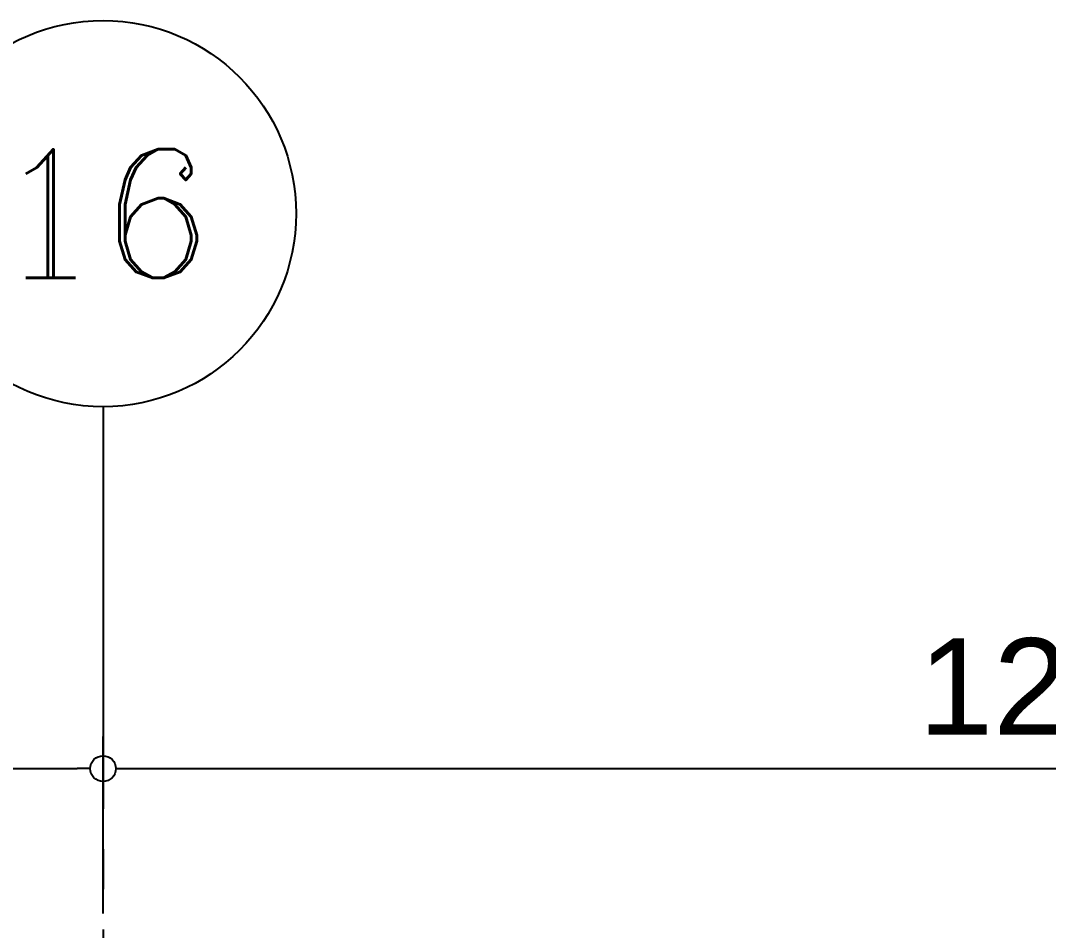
# Model space of a CAD drawing. Extents: x -18489 to 195597, y -1599 to 112111.
# Drawn here: x 12669 to 13308, y 29055 to 29621 of the extents above; entities that cross this region are included whole.
import ezdxf
from ezdxf.enums import TextEntityAlignment as Align
from ezdxf.xclip import XClip

# ---------------------------------------------------------------- set-up
doc = ezdxf.new("R2010")
doc.units = 0
doc.header["$LTSCALE"] = 100
doc.header["$XCLIPFRAME"] = 2
doc.linetypes.add('188K-SM-07-F10-MECH-CR PIPE-Y2257103$0$X-S-FAB_SL ALL$0$COL-CEN-LIN', pattern=[3.25, 2.5, -0.25, 0.25, -0.25])
for name, color, linetype in [('188K-SM-07-F10-MECH-CR PIPE-Y2257103$0$X-S-FAB_SL ALL$0$0-MC', 12, 'Continuous'), ('188K-SM-07-F10-MECH-CR PIPE-Y2257103$0$X-S-FAB_SL ALL$0$0-NC', 3, 'Continuous'), ('188K-SM-07-F10-MECH-CR PIPE-Y2257103$0$X-S-FAB_SL ALL$0$A-BLOCK', 7, 'Continuous'), ('188K-SM-07-F10-MECH-CR PIPE-Y2257103$0$X-S-FAB_SL ALL$0$CCL', 15, '188K-SM-07-F10-MECH-CR PIPE-Y2257103$0$X-S-FAB_SL ALL$0$COL-CEN-LIN'), ('188K-SM-07-F10-MECH-CR PIPE-Y2257103$0$X-S-FAB_SL ALL$0$DIM', 15, 'Continuous')]:
    doc.layers.add(name, color=color, linetype=linetype)
doc.styles.add('188K-SM-07-F10-MECH-CR PIPE-Y2257103$0$X-S-FAB_SL ALL$0$COL-NUM', font='romanc')
doc.styles.add('188K-SM-07-F10-MECH-CR PIPE-Y2257103$0$X-S-FAB_SL ALL$0$DIM', font='', dxfattribs={"width": 0.8})
doc.styles.add('188K-SM-07-F10-MECH-CR PIPE-Y2257103$0$X-S-FAB_SL ALL$0$Gen-Text', font='arial.ttf', dxfattribs={"height": 2.5})
doc.styles.get('188K-SM-07-F10-MECH-CR PIPE-Y2257103$0$X-S-FAB_SL ALL$0$DIM').set_extended_font_data('MingLiU')
doc.dimstyles.new('188K-SM-07-F10-MECH-CR PIPE-Y2257103$0$X-S-FAB_SL ALL$0$CIRL', dxfattribs={"dimtxt": 50, "dimasz": 25, "dimexe": 16, "dimexo": 0, "dimgap": 6, "dimtad": 1, "dimdsep": 46, "dimtxsty": '188K-SM-07-F10-MECH-CR PIPE-Y2257103$0$X-S-FAB_SL ALL$0$DIM', "dimblk": '188K-SM-07-F10-MECH-CR PIPE-Y2257103$0$X-S-FAB_SL ALL$0$_DotBlank', "dimcen": 10, "dimdle": 16, "dimclrd": 256, "dimclre": 256, "dimclrt": 6, "dimadec": 0, "dimazin": 0, "dimtfac": 1, "dimtix": 1, "dimtmove": 2, "dimatfit": 3, "dimldrblk": '188K-SM-07-F10-MECH-CR PIPE-Y2257103$0$X-S-FAB_SL ALL$0$ARROW', "dimfxl": 1, "dimtolj": 1, "dimtzin": 0, "dimarcsym": 0})

# ---------------------------------------------------------------- blocks, each defined once
blk = doc.blocks.new('188K-SM-07-F10-MECH-CR PIPE-Y2257103$0$X-S-FAB_SL ALL$0$cn-y')
at = {"layer": '188K-SM-07-F10-MECH-CR PIPE-Y2257103$0$X-S-FAB_SL ALL$0$0-MC'}
blk.add_circle((-50, 0), 50, dxfattribs=at)
at = {"layer": '188K-SM-07-F10-MECH-CR PIPE-Y2257103$0$X-S-FAB_SL ALL$0$0-NC', "style": '188K-SM-07-F10-MECH-CR PIPE-Y2257103$0$X-S-FAB_SL ALL$0$COL-NUM'}
blk.add_attdef('GRID-Y', text='', height=50, dxfattribs=at).set_placement((-50, 0), align=Align.MIDDLE_CENTER)
blk = doc.blocks.new('188K-SM-07-F10-MECH-CR PIPE-Y2257103$0$X-S-FAB_SL ALL$0$_DotBlank')
at = {"color": 0, "linetype": 'ByBlock', "lineweight": -2}
blk.add_line((-0.5, 0), (-1, 0), dxfattribs=at)
blk.add_circle((0, 0), 0.5, dxfattribs=at)
blk = doc.blocks.new('*D1878')
at = {"layer": '188K-SM-07-F10-MECH-CR PIPE-Y2257103$0$X-S-FAB_SL ALL$0$DIM', "lineweight": -2, "transparency": 16777216}
for p, q in [((7406.48, -76069.85), (7406.48, -75959.85)), ((8246.48, -76069.85), (8246.48, -75959.85)), ((7422.48, -75979.85), (8230.48, -75979.85))]:
    blk.add_line(p, q, dxfattribs=at)
at = {"layer": 'DefPoints', "color": 0, "transparency": 16777216}
for p in [(8246.48, -75979.85), (7406.48, -76069.85), (8246.48, -76069.85)]:
    blk.add_point(p, dxfattribs=at)
at = {"layer": '188K-SM-07-F10-MECH-CR PIPE-Y2257103$0$X-S-FAB_SL ALL$0$DIM', "lineweight": -2, "transparency": 16777216, "xscale": 16, "yscale": 16, "zscale": 16, "rotation": 180}
blk.add_blockref('188K-SM-07-F10-MECH-CR PIPE-Y2257103$0$X-S-FAB_SL ALL$0$_DotBlank', (7406.48, -75979.85), dxfattribs=at)
at = {"layer": '188K-SM-07-F10-MECH-CR PIPE-Y2257103$0$X-S-FAB_SL ALL$0$DIM', "lineweight": -2, "transparency": 16777216, "xscale": 16, "yscale": 16, "zscale": 16}
blk.add_blockref('188K-SM-07-F10-MECH-CR PIPE-Y2257103$0$X-S-FAB_SL ALL$0$_DotBlank', (8246.48, -75979.85), dxfattribs=at)
at = {"layer": '188K-SM-07-F10-MECH-CR PIPE-Y2257103$0$X-S-FAB_SL ALL$0$DIM', "color": 6, "transparency": 16777216, "insert": (7826.48, -75929.22), "char_height": 2.5, "attachment_point": 5, "style": '188K-SM-07-F10-MECH-CR PIPE-Y2257103$0$X-S-FAB_SL ALL$0$Gen-Text'}
blk.add_mtext('\\A1;{\\H24x;840}', dxfattribs=at)
blk = doc.blocks.new('188K-SM-07-F10-MECH-CR PIPE-Y2257103$0$X-S-FAB_SL ALL$0$ARROW')
at = {"color": 3}
blk.add_solid([(0, 0), (-2.4, -0.4), (-2.4, 0.4)], dxfattribs=at)
blk = doc.blocks.new('*D1879')
at = {"layer": '188K-SM-07-F10-MECH-CR PIPE-Y2257103$0$X-S-FAB_SL ALL$0$DIM', "lineweight": -2, "transparency": 16777216}
for p, q in [((8246.48, -76069.85), (8246.48, -75959.85)), ((9446.48, -76069.85), (9446.48, -75959.85)), ((8262.48, -75979.85), (9430.48, -75979.85))]:
    blk.add_line(p, q, dxfattribs=at)
at = {"layer": 'DefPoints', "color": 0, "transparency": 16777216}
for p in [(9446.48, -75979.85), (8246.48, -76069.85), (9446.48, -76069.85)]:
    blk.add_point(p, dxfattribs=at)
at = {"layer": '188K-SM-07-F10-MECH-CR PIPE-Y2257103$0$X-S-FAB_SL ALL$0$DIM', "lineweight": -2, "transparency": 16777216, "xscale": 16, "yscale": 16, "zscale": 16, "rotation": 180}
blk.add_blockref('188K-SM-07-F10-MECH-CR PIPE-Y2257103$0$X-S-FAB_SL ALL$0$_DotBlank', (8246.48, -75979.85), dxfattribs=at)
at = {"layer": '188K-SM-07-F10-MECH-CR PIPE-Y2257103$0$X-S-FAB_SL ALL$0$DIM', "lineweight": -2, "transparency": 16777216, "xscale": 16, "yscale": 16, "zscale": 16}
blk.add_blockref('188K-SM-07-F10-MECH-CR PIPE-Y2257103$0$X-S-FAB_SL ALL$0$_DotBlank', (9446.48, -75979.85), dxfattribs=at)
at = {"layer": '188K-SM-07-F10-MECH-CR PIPE-Y2257103$0$X-S-FAB_SL ALL$0$DIM', "color": 6, "transparency": 16777216, "insert": (8846.48, -75929.22), "char_height": 2.5, "attachment_point": 5, "style": '188K-SM-07-F10-MECH-CR PIPE-Y2257103$0$X-S-FAB_SL ALL$0$Gen-Text'}
blk.add_mtext('\\A1;{\\H24x;1200}', dxfattribs=at)
blk = doc.blocks.new('188K-SM-07-F10-MECH-CR PIPE-Y2257103$0$X-S-FAB_SL ALL$0$A$Ceb448ab1')
at = {"layer": '188K-SM-07-F10-MECH-CR PIPE-Y2257103$0$X-S-FAB_SL ALL$0$CCL'}
blk.add_line((12720, 3600), (12720, 0), dxfattribs=at)
at = {"layer": '188K-SM-07-F10-MECH-CR PIPE-Y2257103$0$X-S-FAB_SL ALL$0$A-BLOCK'}
ref = blk.add_blockref('188K-SM-07-F10-MECH-CR PIPE-Y2257103$0$X-S-FAB_SL ALL$0$cn-y', (12840, 3720), dxfattribs=dict(at, xscale=2.399999999999997, yscale=2.399999999999997, zscale=2.399999999999997))
ref.add_attrib('GRID-Y', '16', dxfattribs={"layer": '188K-SM-07-F10-MECH-CR PIPE-Y2257103$0$X-S-FAB_SL ALL$0$0-NC', "height": 80, "style": '188K-SM-07-F10-MECH-CR PIPE-Y2257103$0$X-S-FAB_SL ALL$0$COL-NUM'}).set_placement((12720, 3720), align=Align.MIDDLE_CENTER)
at = {"layer": '188K-SM-07-F10-MECH-CR PIPE-Y2257103$0$X-S-FAB_SL ALL$0$DIM'}
for base, p1, p2, picture, middle in [((12720, 3375), (11880, 3285), (12720, 3285), '*D1878', (12300, 3425.634)), ((13920, 3375), (12720, 3285), (13920, 3285), '*D1879', (13320, 3425.634))]:
    dim = blk.add_linear_dim(base=base, p1=p1, p2=p2, text='{\\H24x;<>}', dimstyle='188K-SM-07-F10-MECH-CR PIPE-Y2257103$0$X-S-FAB_SL ALL$0$CIRL', override={"dimtxt": 60, "dimasz": 16, "dimexe": 20, "dimgap": 20, "dimtxsty": '188K-SM-07-F10-MECH-CR PIPE-Y2257103$0$X-S-FAB_SL ALL$0$Gen-Text'}, dxfattribs=at)
    dim.commit()
    dim.dimension.update_dxf_attribs({"geometry": picture, "text_midpoint": middle, "insert": (4473.521, 79354.854)})
blk = doc.blocks.new('188K-SM-07-F10-MECH-CR PIPE-Y2257103$0$X-S-FAB_SL ALL')
at = {"layer": '188K-SM-07-F10-MECH-CR PIPE-Y2257103$0$X-S-FAB_SL ALL$0$CCL'}
blk.add_blockref('188K-SM-07-F10-MECH-CR PIPE-Y2257103$0$X-S-FAB_SL ALL$0$A$Ceb448ab1', (-4473.521, -73553.977), dxfattribs=at)
blk = doc.blocks.new('188K-SM-07-F10-MECH-CR PIPE-Y2257103')
ref = blk.add_blockref('188K-SM-07-F10-MECH-CR PIPE-Y2257103$0$X-S-FAB_SL ALL', (4473.521, 99334.763))
XClip(ref).set_block_clipping_path([(-7553.4648570136, -75341.9369645483), (24026.2025623869, -67725.7696244382)])

msp = doc.modelspace()

# ---------------------------------------------------------------- block references
msp.add_blockref('188K-SM-07-F10-MECH-CR PIPE-Y2257103', (0, 0))

doc.saveas('drawing.dxf')
